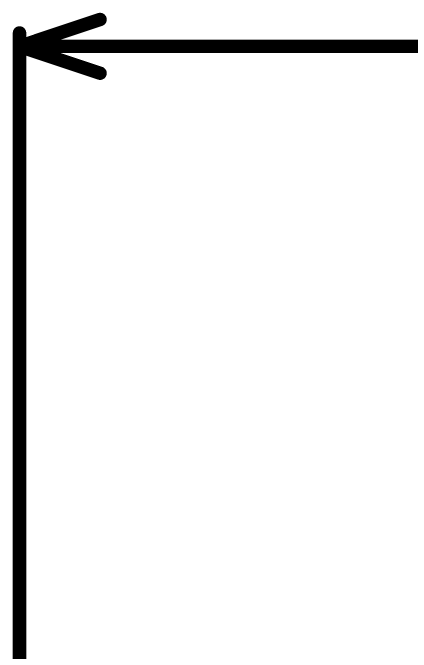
# Model space of a CAD drawing. Header units: inches. Extents: x -18 to 5357, y -8 to 5291.
# Drawn here: x -4.13 to 3.41, y 76.17 to 88.27 of the extents above; entities that cross this region are included whole.
import ezdxf

# ---------------------------------------------------------------- set-up
doc = ezdxf.new("R2010")
doc.units = ezdxf.units.IN
doc.layers.add('Dimension', color=6, linetype='Continuous')

msp = doc.modelspace()

# ---------------------------------------------------------------- linework, layer by layer
at = {"layer": 'Dimension'}
for points in [[(-4, 87.63, 0.254, 0.254, 0), (-2.476, 88.138, 0.254, 0.254, 0)], [(-4, 73.714, 0.254, 0.254, 0), (-4, 87.884, 0.254, 0.254, 0)], [(-4, 87.63, 0.254, 0.254, 0), (-2.476, 87.122, 0.254, 0.254, 0)], [(-4, 87.63, 0.254, 0.254, 0), (15.236, 87.63, 0.254, 0.254, 0)]]:
    msp.add_lwpolyline(points, format="xyseb", dxfattribs=at)
for points in [[(-2.539, 88.138, 0.127, 0.127, 1), (-2.412, 88.138, 0.127, 0.127, 1)], [(-4.063, 87.884, 0.127, 0.127, 1), (-3.936, 87.884, 0.127, 0.127, 1)], [(-4.063, 87.63, 0.127, 0.127, 1), (-3.936, 87.63, 0.127, 0.127, 1)], [(-4.063, 87.63, 0.127, 0.127, 1), (-3.936, 87.63, 0.127, 0.127, 1)], [(-4.063, 87.63, 0.127, 0.127, 1), (-3.936, 87.63, 0.127, 0.127, 1)], [(-2.539, 87.122, 0.127, 0.127, 1), (-2.412, 87.122, 0.127, 0.127, 1)]]:
    msp.add_lwpolyline(points, format="xyseb", close=True, dxfattribs=at)

doc.saveas('drawing.dxf')
